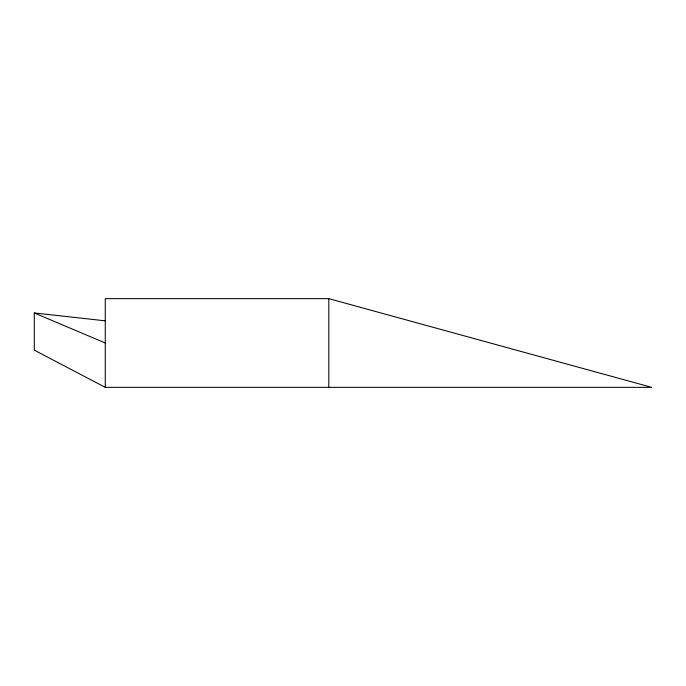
<?xml version="1.0" encoding="UTF-8"?>
<svg xmlns="http://www.w3.org/2000/svg" width="686" height="686" viewBox="0 0 686 686"><rect width="100%" height="100%" fill="white"/><g stroke="black" fill="none" stroke-linecap="round" stroke-linejoin="round"><path stroke-width="1.03" d="M328.808 298.65L105.267 298.65L105.267 387.35L651.7 387.35L328.808 298.65L328.808 387.35M105.267 387.35L34.3 350.16L34.3 312.97L105.267 320.825M34.3 312.97L105.267 343"/></g></svg>
